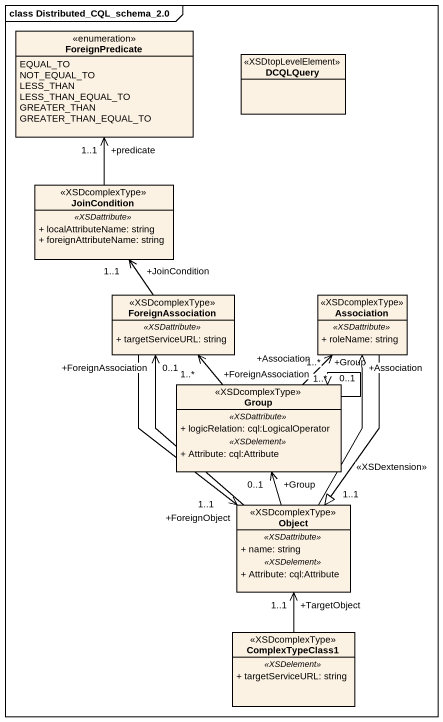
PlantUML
@startuml
mainframe class Distributed_CQL_schema_2.0
hide circle
hide empty members
skinparam classAttributeIconSize 0
enum ForeignPredicate {
  EQUAL_TO
  NOT_EQUAL_TO
  LESS_THAN
  LESS_THAN_EQUAL_TO
  GREATER_THAN
  GREATER_THAN_EQUAL_TO
}
class DCQLQuery <<XSDtopLevelElement>>
class JoinCondition <<XSDcomplexType>> {
  .. <<XSDattribute>> ..
  + localAttributeName: string
  + foreignAttributeName: string
}
class ForeignAssociation <<XSDcomplexType>> {
  .. <<XSDattribute>> ..
  + targetServiceURL: string
}
class Association <<XSDcomplexType>> {
  .. <<XSDattribute>> ..
  + roleName: string
}
class "Group" as Group_ <<XSDcomplexType>> {
  .. <<XSDattribute>> ..
  + logicRelation: cql:LogicalOperator
  .. <<XSDelement>> ..
  + Attribute: cql:Attribute
}
class "Object" as Object_ <<XSDcomplexType>> {
  .. <<XSDattribute>> ..
  + name: string
  .. <<XSDelement>> ..
  + Attribute: cql:Attribute
}
class ComplexTypeClass1 <<XSDcomplexType>> {
  .. <<XSDelement>> ..
  + targetServiceURL: string
}
JoinCondition -up-> "+predicate\n1..1" ForeignPredicate
ForeignAssociation -up-> "+JoinCondition\n1..1" JoinCondition
ForeignAssociation --> "+ForeignObject\n1..1" Object_
Association --|> "1..1" Object_ : <<XSDextension>>
Group_ -up-> "+ForeignAssociation\n1..*" ForeignAssociation
Group_ -up-> "+Association\n1..*" Association
Group_ --> "+Group\n1..*" Group_
Object_ -up-> "+ForeignAssociation\n0..1" ForeignAssociation
Object_ -up-> "+Association\n0..1" Association
Object_ -up-> "+Group\n0..1" Group_
ComplexTypeClass1 -up-> "+TargetObject\n1..1" Object_
@enduml
